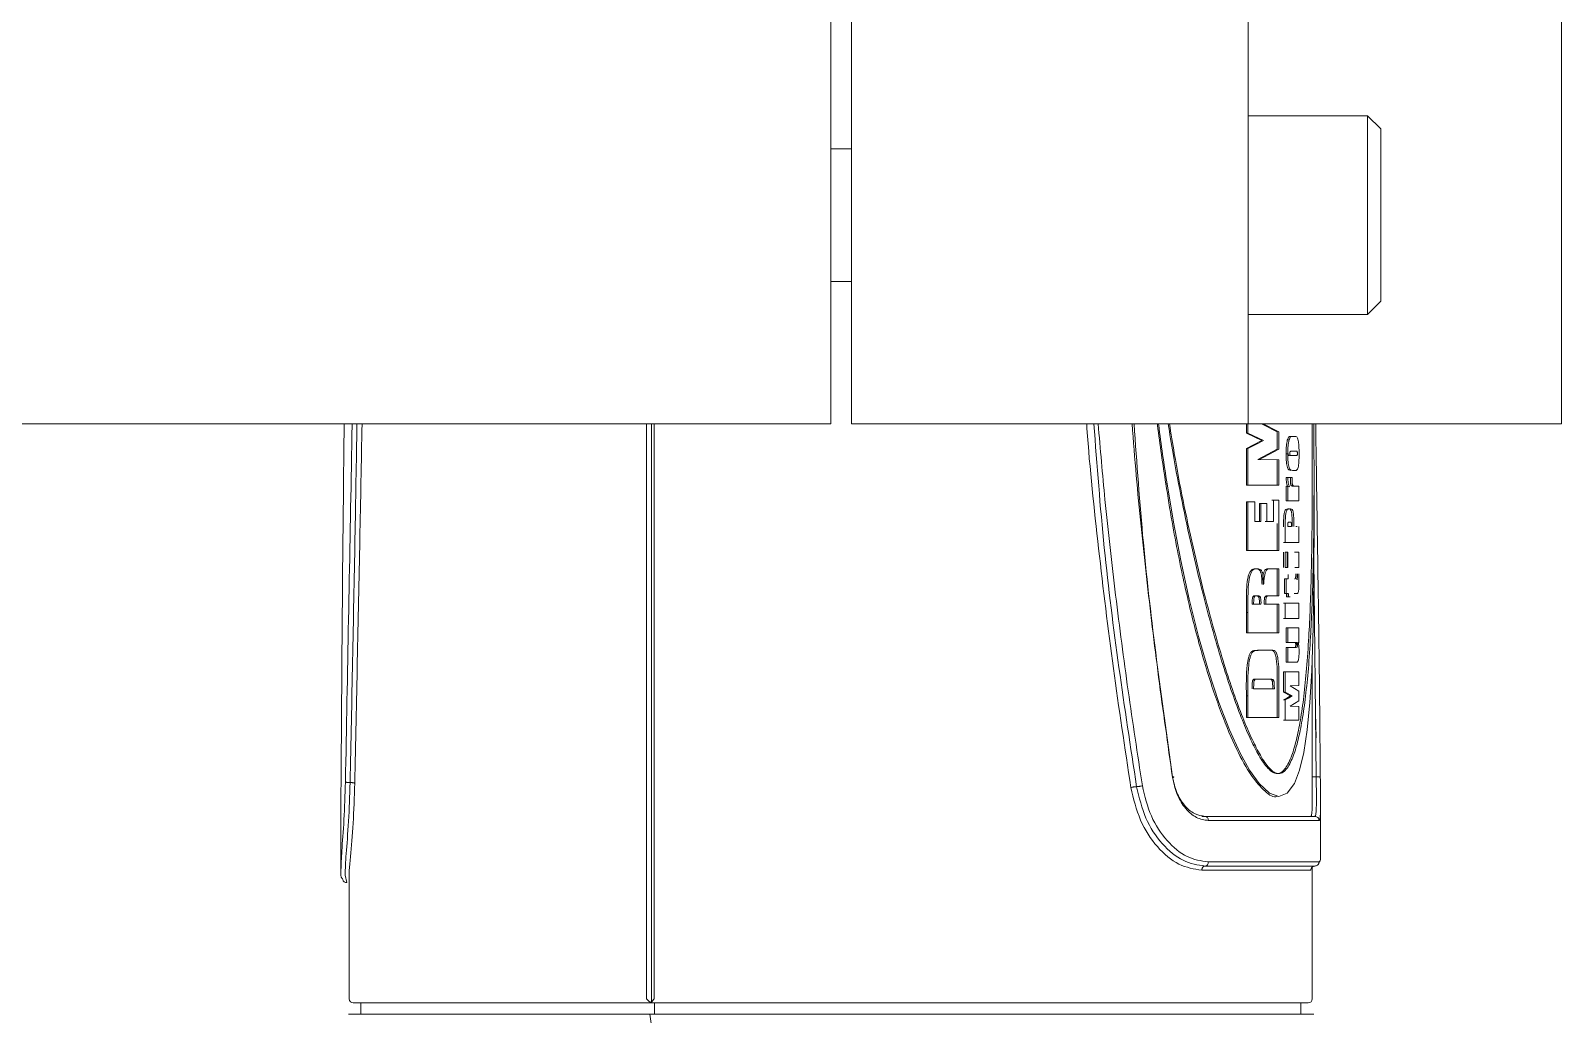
# Model space of a CAD drawing. Header units: millimetres. Extents: x 0 to 594, y 0 to 420.
# Drawn here: x 199.85 to 224.29, y 310.75 to 326.47 of the extents above; entities that cross this region are included whole.
import ezdxf

# ---------------------------------------------------------------- set-up
doc = ezdxf.new("R2010")
doc.units = ezdxf.units.MM

msp = doc.modelspace()

# ---------------------------------------------------------------- linework, layer by layer
at = {"color": 7, "linetype": 'Continuous', "lineweight": 15}
for p, q in [((212.6266, 326.8531), (212.6266, 320.1865)), ((212.9599, 320.1865), (212.9599, 326.8531)), ((219.2933, 326.8531), (219.2933, 320.1865)), ((224.2932, 326.8531), (224.2932, 320.1865)), ((221.1983, 325.1073), (219.2933, 325.1073)), ((221.4099, 324.8956), (221.1983, 325.1073)), ((221.1983, 325.1073), (221.1983, 321.9323)), ((221.4099, 324.8956), (221.4099, 322.144)), ((212.9599, 324.5781), (212.6266, 324.5781)), ((212.6266, 322.4615), (212.9599, 322.4615)), ((221.1983, 321.9323), (221.4099, 322.144)), ((219.2933, 321.9323), (221.1983, 321.9323)), ((189.1266, 320.1865), (212.6266, 320.1865)), ((209.7659, 320.1865), (209.7659, 310.9332)), ((212.9599, 320.1865), (219.2933, 320.1865)), ((219.2639, 320.0344), (219.2639, 320.1865)), ((219.2883, 320.1865), (219.2883, 320.0344)), ((219.2933, 320.1865), (224.2932, 320.1865)), ((219.5067, 320.1865), (219.7553, 320.0573)), ((219.7815, 320.0573), (219.5319, 320.1865)), ((220.3154, 319.3817), (220.3154, 320.1865)), ((219.5114, 319.9195), (219.2639, 320.0344)), ((219.2883, 320.0344), (219.2639, 320.0344)), ((219.2883, 320.0344), (219.5367, 319.9195)), ((219.7553, 320.0573), (219.7553, 319.7817)), ((219.7815, 319.7817), (219.7815, 320.0573)), ((219.9673, 319.9834), (220.0102, 319.9834)), ((219.9673, 319.9834), (219.9943, 319.9834)), ((220.0373, 319.9834), (219.9943, 319.9834)), ((219.2639, 319.7916), (219.3794, 319.85)), ((219.2639, 319.2043), (219.2639, 319.7916)), ((219.2883, 319.7916), (219.2639, 319.7916)), ((219.4042, 319.85), (219.2883, 319.7916)), ((219.2883, 319.7916), (219.2883, 319.2043)), ((219.3794, 319.85), (219.5114, 319.9195)), ((219.5367, 319.9195), (219.4042, 319.85)), ((219.7553, 319.7817), (219.4455, 319.6177)), ((219.4705, 319.6177), (219.7815, 319.7817)), ((219.9241, 319.7045), (219.8974, 319.7045)), ((219.9799, 319.7472), (220.0614, 319.7472)), ((219.4455, 319.6177), (219.7553, 319.6111)), ((219.7815, 319.6111), (219.4705, 319.6177)), ((219.7553, 319.6111), (219.7553, 319.2043)), ((219.7815, 319.2043), (219.7815, 319.6111)), ((220.0597, 319.6772), (219.9799, 319.6772)), ((217.9772, 319.2287), (217.9969, 319.2287)), ((219.8974, 319.3298), (219.9656, 319.3298)), ((219.9925, 319.3298), (219.9241, 319.3298)), ((219.9925, 319.3298), (219.9656, 319.3298)), ((220.043, 319.441), (219.9982, 319.441)), ((220.3436, 318.2099), (220.3436, 319.3817)), ((219.7553, 319.2043), (219.2639, 319.2043)), ((219.2883, 319.2043), (219.2639, 319.2043)), ((219.7815, 319.2043), (219.2883, 319.2043)), ((219.6687, 318.9641), (219.7553, 318.9641)), ((219.7815, 318.9641), (219.6946, 318.9641)), ((219.6946, 318.9641), (219.6946, 318.6229)), ((219.7553, 319.2043), (219.7815, 319.2043)), ((219.7815, 318.9641), (219.7553, 318.9641)), ((219.7815, 318.1636), (219.7815, 318.9641)), ((219.9003, 318.9536), (219.9003, 319.1899)), ((219.9003, 319.1899), (219.9279, 319.1811)), ((219.9003, 319.1899), (219.927, 319.1899)), ((219.927, 319.1899), (219.927, 318.9536)), ((219.9547, 319.1811), (219.927, 319.1899)), ((220.0128, 319.1899), (220.0755, 319.1899)), ((220.1029, 319.1899), (220.0399, 319.1899)), ((220.1029, 318.9536), (220.1029, 319.1899)), ((219.2639, 318.1636), (219.2639, 318.9379)), ((219.2883, 318.9379), (219.2639, 318.9379)), ((219.2883, 318.9379), (219.2883, 318.1636)), ((219.3985, 318.9379), (219.2883, 318.9379)), ((219.3985, 318.6229), (219.3985, 318.9379)), ((219.4719, 318.6229), (219.4719, 318.9116)), ((219.4719, 318.9116), (219.5649, 318.9116)), ((219.5904, 318.9116), (219.497, 318.9116)), ((219.497, 318.9116), (219.497, 318.6229)), ((219.5904, 318.9116), (219.5649, 318.9116)), ((219.5904, 318.6229), (219.5904, 318.9116)), ((219.927, 318.9536), (219.9003, 318.9536)), ((219.9238, 318.825), (219.9437, 318.825)), ((220.1029, 318.9536), (219.927, 318.9536)), ((219.9705, 318.825), (219.9506, 318.825)), ((219.497, 318.6229), (219.3985, 318.6229)), ((219.5649, 318.6229), (219.6687, 318.6229)), ((219.6946, 318.6229), (219.5904, 318.6229)), ((219.7553, 318.5936), (219.7553, 318.1636)), ((219.8832, 318.5408), (219.8832, 318.2913)), ((219.9845, 318.545), (219.9241, 318.545)), ((219.9441, 318.615), (219.9636, 318.615)), ((219.9847, 318.5612), (219.9845, 318.545)), ((219.9937, 318.6101), (219.9937, 318.545)), ((220.0208, 318.545), (220.0208, 318.6101)), ((220.0508, 318.545), (220.0755, 318.545)), ((220.1029, 318.2913), (220.1029, 318.545)), ((220.0755, 318.2913), (219.8567, 318.2913)), ((220.1029, 318.2913), (219.8832, 318.2913)), ((219.7553, 318.1636), (219.2639, 318.1636)), ((219.2883, 318.1636), (219.2639, 318.1636)), ((219.7815, 318.1636), (219.2883, 318.1636)), ((219.7553, 318.1636), (219.7815, 318.1636)), ((219.8567, 317.8915), (219.8567, 318.1365)), ((219.9155, 318.1365), (219.8832, 318.1365)), ((219.8832, 318.1365), (219.8832, 317.8915)), ((219.9155, 318.1365), (219.8889, 318.1365)), ((219.9155, 317.8915), (219.9155, 318.1365)), ((219.9155, 318.1365), (219.927, 318.1365)), ((219.927, 318.1365), (219.927, 317.8915)), ((220.0322, 318.1365), (220.0755, 318.1365)), ((220.1029, 318.1365), (220.0322, 318.1365)), ((220.1029, 317.8915), (220.1029, 318.1365)), ((220.3427, 318.0271), (220.3794, 314.5486)), ((219.4353, 317.8709), (219.4104, 317.8709)), ((219.6383, 317.8709), (219.7553, 317.8709)), ((219.7815, 317.8709), (219.6641, 317.8709)), ((219.7553, 317.8709), (219.7553, 317.4378)), ((219.7815, 317.8709), (219.7553, 317.8709)), ((219.7815, 317.4378), (219.7815, 317.8709)), ((219.9155, 317.8915), (219.8832, 317.8915)), ((219.8889, 317.8915), (219.9155, 317.8915)), ((219.927, 317.8915), (219.9155, 317.8915)), ((219.9326, 317.7804), (219.9326, 317.7104)), ((220.1029, 317.8915), (220.0379, 317.8915)), ((220.0755, 317.7891), (220.0755, 317.6925)), ((220.1029, 317.6925), (220.1029, 317.7891)), ((219.8744, 317.4741), (219.8744, 317.7104)), ((219.8744, 317.7104), (219.9059, 317.7104)), ((219.8744, 317.7104), (219.901, 317.7104)), ((219.901, 317.7104), (219.901, 317.4741)), ((219.9326, 317.7104), (219.901, 317.7104)), ((219.3548, 317.3066), (219.4719, 317.3066)), ((219.497, 317.3066), (219.3795, 317.3066)), ((219.3962, 317.4378), (219.4253, 317.4378)), ((219.4211, 317.4378), (219.4502, 317.4378)), ((219.5479, 317.3066), (219.7553, 317.3066)), ((219.7815, 317.3066), (219.5733, 317.3066)), ((219.631, 317.4378), (219.7815, 317.4378)), ((219.7553, 317.3066), (219.7553, 316.8473)), ((219.7815, 316.8473), (219.7815, 317.3066)), ((219.8567, 317.3193), (219.8832, 317.3193)), ((219.9059, 317.4741), (219.8744, 317.4741)), ((219.901, 317.4741), (219.8744, 317.4741)), ((220.1029, 317.3193), (219.8832, 317.3193)), ((219.8832, 317.3193), (219.8832, 317.0743)), ((219.9326, 317.4741), (219.901, 317.4741)), ((219.9059, 317.4216), (219.9059, 317.4741)), ((219.9363, 317.4216), (219.9059, 317.4216)), ((219.9326, 317.4741), (219.9326, 317.4216)), ((219.9632, 317.4216), (219.9326, 317.4216)), ((219.9363, 317.4741), (219.9363, 317.4216)), ((220.0264, 317.4741), (220.0536, 317.4741)), ((220.1029, 317.0743), (220.1029, 317.3193)), ((219.2639, 316.8473), (219.2639, 317.1719)), ((219.2883, 317.1719), (219.2639, 317.1719)), ((219.2883, 317.1719), (219.2883, 316.8473)), ((219.8832, 317.0743), (219.8567, 317.0743)), ((220.1029, 317.0743), (219.8832, 317.0743)), ((219.7553, 316.8473), (219.2639, 316.8473)), ((219.2883, 316.8473), (219.2639, 316.8473)), ((219.7815, 316.8473), (219.2883, 316.8473)), ((219.9003, 316.692), (219.9003, 316.9282)), ((219.9003, 316.9282), (219.927, 316.9282)), ((220.1029, 316.9282), (219.927, 316.9282)), ((219.927, 316.9282), (219.927, 316.692)), ((220.1029, 316.6875), (220.1029, 316.9282)), ((219.4538, 316.5677), (219.6246, 316.5677)), ((219.4538, 316.5677), (219.4788, 316.5677)), ((219.6503, 316.5677), (219.4788, 316.5677)), ((220.0236, 316.692), (219.9003, 316.692)), ((219.9003, 316.377), (219.9003, 316.6132)), ((219.927, 316.6132), (219.9003, 316.6132)), ((219.927, 316.692), (220.0507, 316.692)), ((220.052, 316.6132), (219.927, 316.6132)), ((219.927, 316.6132), (219.927, 316.377)), ((220.0755, 316.6875), (220.0624, 316.692)), ((220.0897, 316.692), (220.1029, 316.6875)), ((220.0232, 316.377), (219.9003, 316.377)), ((219.927, 316.377), (219.9003, 316.377)), ((219.927, 316.377), (220.0503, 316.377)), ((220.0232, 316.377), (220.0503, 316.377)), ((220.3154, 314.2133), (220.3154, 316.4242)), ((219.4219, 316.1084), (219.6173, 316.1084)), ((219.4468, 316.1084), (219.643, 316.1084)), ((219.7553, 316.0776), (219.7553, 315.4916)), ((219.7815, 315.4916), (219.7815, 316.0776)), ((219.8567, 315.9006), (219.8567, 316.2221)), ((219.8567, 316.2221), (219.8832, 316.2221)), ((220.1029, 316.2221), (219.8832, 316.2221)), ((219.8832, 316.2221), (219.8832, 315.9006)), ((220.1029, 316.0034), (220.1029, 316.2221)), ((219.2639, 315.4916), (219.2639, 315.8394)), ((219.2883, 315.8394), (219.2639, 315.8394)), ((219.2883, 315.8394), (219.2883, 315.4916)), ((219.7103, 315.9509), (219.3795, 315.9509)), ((219.9674, 315.8415), (219.8567, 315.9006)), ((219.8832, 315.9006), (219.8567, 315.9006)), ((219.8567, 315.7737), (219.908, 315.8045)), ((219.8832, 315.9006), (219.9943, 315.8415)), ((219.9348, 315.8045), (219.8832, 315.7737)), ((219.908, 315.8045), (219.9674, 315.8415)), ((219.9943, 315.8415), (219.9348, 315.8045)), ((219.9621, 315.999), (220.1029, 316.0034)), ((220.1029, 315.9159), (219.9621, 315.999)), ((219.9943, 315.8415), (219.9674, 315.8415)), ((220.1029, 315.7584), (220.1029, 315.9159)), ((219.8832, 315.7737), (219.8567, 315.7737)), ((219.8832, 315.7737), (219.8832, 315.4522)), ((219.9648, 315.6753), (220.1029, 315.7584)), ((220.1029, 315.6709), (219.9648, 315.6753)), ((220.1029, 315.4522), (220.1029, 315.6709)), ((219.7553, 315.4916), (219.2639, 315.4916)), ((219.7815, 315.4916), (219.2883, 315.4916)), ((219.7553, 315.4916), (219.7815, 315.4916)), ((219.8832, 315.4522), (219.8567, 315.4522)), ((220.1029, 315.4522), (219.8832, 315.4522)), ((204.8055, 314.1212), (204.8055, 313.0591)), ((220.4477, 313.3293), (220.4477, 314.1135)), ((218.5537, 313.9144), (218.6047, 313.9144)), ((220.4242, 313.8483), (218.6556, 313.8483)), ((218.6047, 313.1207), (220.3582, 313.1207)), ((220.3154, 311.0008), (220.3154, 313.1038)), ((204.8985, 312.8561), (204.8717, 312.9764)), ((204.9378, 312.9123), (204.9378, 311.0008)), ((205.1215, 310.9352), (205.1215, 310.7517)), ((209.8072, 311.0002), (209.8078, 311.0008)), ((209.8146, 310.7522), (209.8146, 310.9347)), ((220.1317, 310.7517), (220.1317, 310.9352)), ((209.7393, 310.7522), (209.8146, 310.7522))]:
    msp.add_line(p, q, dxfattribs=at)
at = {"color": 66, "linetype": 'Continuous', "lineweight": 15}
for p, q in [((209.6841, 320.1865), (209.6841, 311.0008)), ((209.8078, 320.1865), (209.8078, 311.0008)), ((220.3786, 315.1718), (220.3686, 315.5681)), ((220.3154, 314.5486), (220.3794, 314.5486))]:
    msp.add_line(p, q, dxfattribs=at)
at = {"color": 7, "linetype": 'Continuous', "lineweight": 15, "flags": 128}
msp.add_lwpolyline([(220.3429, 318.2099), (220.3422, 317.7054), (220.3321, 316.9315), (220.3094, 316.2417), (220.2786, 315.7351), (220.2357, 315.2986), (220.1791, 314.9323), (220.1111, 314.6506), (220.0294, 314.4401), (219.9148, 314.2845), (219.7815, 314.2327), (219.6309, 314.2845), (219.4653, 314.4401), (219.3159, 314.6506), (219.1598, 314.9323), (218.9927, 315.2986), (218.8245, 315.7351), (218.6568, 316.2417), (218.4999, 316.7868), (218.3497, 317.3858), (218.2151, 318.0017), (218.0982, 318.6157), (217.9969, 319.2287), (217.9969, 319.2287)], dxfattribs=at)
at = {"color": 7, "linetype": 'Continuous', "lineweight": 15}
for centre, start, end in [((205.0039, 311.0008), 180, 270), ((220.2492, 311.0008), 270, 0)]:
    msp.add_arc(centre, 0.0661, start, end, dxfattribs=at)
for points, knots in [([(204.8582, 320.1865), (204.8491, 319.3714), (204.8282, 317.4991), (204.816, 315.6363), (204.8091, 314.5844)], [0, 0, 0, 0, 0.4353364, 1, 1, 1, 1]), ([(218.0848, 314.5354), (218.0088, 315.0691), (217.8568, 316.1353), (217.6646, 317.7442), (217.5228, 319.0944), (217.4601, 319.9101), (217.4389, 320.1865)], [0, 0, 0, 0, 0.2853368, 0.5700387, 0.8543425, 1, 1, 1, 1]), ([(218.0847, 314.5486), (217.9105, 315.7916), (217.6487, 317.6595), (217.5144, 319.5529), (217.4694, 320.1865)], [0, 0, 0, 0, 0.6654017, 1, 1, 1, 1]), ([(217.9772, 319.2287), (217.9296, 319.5396), (217.8808, 319.8578), (217.8424, 320.179), (217.8415, 320.1865)], [0, 0, 0, 0, 0.9767103, 1, 1, 1, 1]), ([(217.9969, 319.2287), (217.949, 319.5396), (217.9, 319.8578), (217.8616, 320.179), (217.8607, 320.1865)], [0, 0, 0, 0, 0.9767318, 1, 1, 1, 1]), ([(218.0155, 320.1865), (218.0407, 320.027), (218.1066, 319.6096), (218.2327, 318.9536), (218.3909, 318.2043), (218.5637, 317.4811), (218.7381, 316.8333), (218.9014, 316.2889), (219.0496, 315.843), (219.1927, 315.46), (219.3283, 315.1423), (219.4417, 314.9193), (219.5334, 314.7738), (219.6066, 314.6808), (219.6812, 314.6125), (219.7306, 314.6026), (219.7553, 314.5976)], [0, 0, 0, 0, 0.07312991, 0.19153004, 0.3048551, 0.42487462, 0.53656512, 0.62100739, 0.69811375, 0.76826991, 0.82998341, 0.88411685, 0.9140718, 0.94206213, 0.97103827, 1, 1, 1, 1]), ([(218.0353, 320.1865), (218.0607, 320.0271), (218.1664, 319.3628), (218.4022, 318.2138), (218.6886, 317.072), (218.9244, 316.2889), (219.0732, 315.843), (219.2168, 315.46), (219.3529, 315.1422), (219.4667, 314.9193), (219.5588, 314.7737), (219.6323, 314.6808), (219.7071, 314.6125), (219.7567, 314.6026), (219.7815, 314.5976)], [0, 0, 0, 0, 0.0730828, 0.3046332, 0.5361688, 0.6206071, 0.6977237, 0.7679054, 0.8296658, 0.8838602, 0.9138661, 0.9419108, 0.9709577, 1, 1, 1, 1]), ([(219.7815, 314.5976), (219.8054, 314.6026), (219.8532, 314.6125), (219.9361, 314.7043), (220.0179, 314.8766), (220.0947, 315.1422), (220.1582, 315.46), (220.2123, 315.843), (220.2565, 316.2889), (220.2989, 316.911), (220.3293, 317.7168), (220.3433, 318.6972), (220.3447, 319.526), (220.3413, 320.0271), (220.3402, 320.1865)], [0, 0, 0, 0, 0.029042, 0.0580888, 0.1160345, 0.1702333, 0.2319888, 0.3021748, 0.3792906, 0.4637232, 0.6144193, 0.7702894, 0.9269206, 1, 1, 1, 1]), ([(220.3708, 320.1865), (220.3747, 319.9095), (220.3861, 319.0925), (220.4072, 317.7411), (220.4306, 316.1328), (220.4396, 315.0679), (220.4441, 314.5354)], [0, 0, 0, 0, 0.1459539, 0.4306203, 0.7153112, 1, 1, 1, 1]), ([(219.8974, 319.7045), (219.8979, 319.7389), (219.8988, 319.8074), (219.9083, 319.8909), (219.9224, 319.9437), (219.9408, 319.9829), (219.9567, 319.9832), (219.9673, 319.9834)], [0, 0, 0, 0, 0.2506071, 0.500412, 0.6254848, 0.7504138, 1, 1, 1, 1]), ([(219.9943, 319.9834), (219.9836, 319.9832), (219.9676, 319.9829), (219.9492, 319.9437), (219.935, 319.891), (219.9255, 319.8074), (219.9246, 319.7389), (219.9241, 319.7045)], [0, 0, 0, 0, 0.2501035, 0.3751605, 0.5002352, 0.7497713, 1, 1, 1, 1]), ([(220.105, 319.7145), (220.1046, 319.7508), (220.104, 319.8065), (220.0982, 319.8759), (220.0908, 319.9224), (220.0806, 319.9588), (220.0624, 319.9844), (220.0474, 319.9838), (220.0373, 319.9834)], [0, 0, 0, 0, 0.24970387, 0.38307299, 0.499499, 0.62635804, 0.74920104, 1, 1, 1, 1]), ([(219.9713, 319.441), (219.9609, 319.4422), (219.9455, 319.444), (219.9254, 319.4709), (219.9139, 319.5078), (219.9056, 319.5524), (219.8986, 319.618), (219.8979, 319.6701), (219.8974, 319.7045)], [0, 0, 0, 0, 0.249958, 0.3747664, 0.4995155, 0.6207768, 0.7498167, 1, 1, 1, 1]), ([(219.9241, 319.7045), (219.9246, 319.6701), (219.9253, 319.618), (219.9323, 319.5524), (219.9406, 319.5078), (219.9522, 319.4708), (219.9724, 319.444), (219.9879, 319.4422), (219.9982, 319.441)], [0, 0, 0, 0, 0.24977013, 0.37856519, 0.49980895, 0.62459026, 0.74956451, 1, 1, 1, 1]), ([(219.9309, 319.7127), (219.931, 319.7089), (219.931, 319.703), (219.9317, 319.6955), (219.9326, 319.6903), (219.9338, 319.686), (219.9359, 319.6821), (219.94, 319.679), (219.946, 319.6774), (219.9507, 319.6773), (219.953, 319.6772)], [0, 0, 0, 0, 0.1250162, 0.1895854, 0.2499714, 0.3144373, 0.3746601, 0.4995701, 0.7497134, 1, 1, 1, 1]), ([(219.9577, 319.7127), (219.9578, 319.7171), (219.958, 319.7248), (219.959, 319.7337), (219.9605, 319.7384), (219.9625, 319.7423), (219.9692, 319.7472), (219.9752, 319.7472), (219.9799, 319.7472)], [0, 0, 0, 0, 0.1435066, 0.2488338, 0.2992715, 0.3559761, 0.4982072, 1, 1, 1, 1]), ([(219.9799, 319.6772), (219.9752, 319.6771), (219.9691, 319.677), (219.9625, 319.6824), (219.9605, 319.6867), (219.9591, 319.6916), (219.958, 319.7007), (219.9578, 319.7083), (219.9577, 319.7127)], [0, 0, 0, 0, 0.5018148, 0.6402569, 0.697897, 0.7511407, 0.8571312, 1, 1, 1, 1]), ([(220.043, 319.441), (220.0528, 319.4411), (220.0675, 319.4413), (220.0847, 319.4697), (220.0943, 319.5065), (220.1002, 319.5548), (220.1044, 319.6241), (220.1048, 319.679), (220.105, 319.7145)], [0, 0, 0, 0, 0.2505664, 0.3754517, 0.5001787, 0.6136157, 0.750031, 1, 1, 1, 1]), ([(220.0783, 319.7122), (220.0782, 319.7079), (220.0781, 319.7005), (220.0772, 319.6918), (220.076, 319.687), (220.0743, 319.6829), (220.0689, 319.6771), (220.0638, 319.6771), (220.0597, 319.6772)], [0, 0, 0, 0, 0.1416986, 0.2486723, 0.3024495, 0.3605995, 0.4983712, 1, 1, 1, 1]), ([(220.0614, 319.7472), (220.0652, 319.7473), (220.07, 319.7475), (220.075, 319.741), (220.0764, 319.7366), (220.0774, 319.7318), (220.0781, 319.7233), (220.0782, 319.7163), (220.0783, 319.7122)], [0, 0, 0, 0, 0.501493, 0.636091, 0.6946411, 0.7507485, 0.8527905, 1, 1, 1, 1]), ([(219.7553, 314.5976), (219.7791, 314.6026), (219.8268, 314.6125), (219.8881, 314.6808), (219.9424, 314.7738), (220.0031, 314.9193), (220.0674, 315.1423), (220.1307, 315.46), (220.1845, 315.843), (220.2286, 316.2889), (220.2709, 316.911), (220.3009, 317.7172), (220.3151, 318.6424), (220.3147, 319.2621), (220.3145, 319.5454)], [0, 0, 0, 0, 0.03212718, 0.06427044, 0.09532118, 0.12854996, 0.18860131, 0.25705917, 0.33488532, 0.42041991, 0.51408982, 0.68130099, 0.85428505, 1, 1, 1, 1]), ([(219.7553, 314.2329), (219.7551, 314.2328), (219.6994, 314.2047), (219.552, 314.3102), (219.3312, 314.5621), (219.0932, 314.998), (218.8984, 315.4628), (218.7413, 315.9036), (218.6207, 316.2801), (218.5026, 316.6899), (218.3878, 317.1316), (218.2772, 317.6035), (218.1727, 318.1023), (218.0702, 318.6461), (218.0096, 319.0256), (217.9772, 319.2287)], [0, 0, 0, 0, 0.0001649, 0.0776492, 0.1627168, 0.2607327, 0.3746259, 0.4380026, 0.5052713, 0.5766492, 0.6523191, 0.7317012, 0.814748, 0.9008416, 1, 1, 1, 1]), ([(219.9279, 319.1811), (219.9238, 319.1894), (219.9156, 319.2061), (219.9058, 319.2414), (219.8992, 319.2837), (219.898, 319.3145), (219.8974, 319.3298)], [0, 0, 0, 0, 0.2502196, 0.5001082, 0.7499875, 1, 1, 1, 1]), ([(219.9241, 319.3298), (219.9247, 319.3145), (219.9259, 319.2837), (219.9325, 319.2414), (219.9424, 319.2061), (219.9506, 319.1894), (219.9547, 319.1811)], [0, 0, 0, 0, 0.24974246, 0.49948748, 0.74946925, 1, 1, 1, 1]), ([(219.9656, 319.3298), (219.9657, 319.3078), (219.966, 319.2736), (219.9692, 319.2351), (219.9726, 319.2163), (219.9758, 319.205), (219.9828, 319.1917), (219.996, 319.1914), (220.0067, 319.1904), (220.0128, 319.1899)], [0, 0, 0, 0, 0.2501105, 0.3870865, 0.4455154, 0.4999202, 0.5622546, 0.749573, 1, 1, 1, 1]), ([(220.0399, 319.1899), (220.0337, 319.19), (220.0244, 319.1902), (220.0133, 319.1931), (220.0069, 319.1969), (220.0028, 319.2051), (219.9996, 319.2163), (219.9961, 319.2351), (219.9929, 319.2735), (219.9927, 319.3077), (219.9925, 319.3298)], [0, 0, 0, 0, 0.250753, 0.376101, 0.4386713, 0.5010309, 0.5553655, 0.613708, 0.7504648, 1, 1, 1, 1]), ([(219.8567, 318.5408), (219.8568, 318.5754), (219.8572, 318.6446), (219.8619, 318.7235), (219.8702, 318.77), (219.8759, 318.79), (219.8828, 318.8054), (219.8986, 318.8257), (219.9126, 318.8253), (219.9238, 318.825)], [0, 0, 0, 0, 0.2505079, 0.5000491, 0.5662504, 0.6280463, 0.6883326, 0.7502134, 1, 1, 1, 1]), ([(219.9506, 318.825), (219.9393, 318.8253), (219.9253, 318.8257), (219.9094, 318.8054), (219.9025, 318.79), (219.8968, 318.77), (219.8885, 318.7235), (219.8837, 318.6446), (219.8834, 318.5754), (219.8832, 318.5408)], [0, 0, 0, 0, 0.2503348, 0.3122861, 0.3726182, 0.4344313, 0.5006237, 0.749852, 1, 1, 1, 1]), ([(219.9437, 318.825), (219.9519, 318.8243), (219.9623, 318.8234), (219.9734, 318.8092), (219.98, 318.7943), (219.9881, 318.756), (219.9931, 318.6902), (219.9935, 318.6368), (219.9937, 318.6101)], [0, 0, 0, 0, 0.24997849, 0.31577894, 0.37508391, 0.49979331, 0.74941725, 1, 1, 1, 1]), ([(220.0208, 318.6101), (220.0206, 318.6368), (220.0201, 318.6902), (220.0151, 318.756), (220.007, 318.7944), (220.0004, 318.8092), (219.9892, 318.8234), (219.9788, 318.8243), (219.9705, 318.825)], [0, 0, 0, 0, 0.25020464, 0.49952946, 0.62422003, 0.68354194, 0.74949218, 1, 1, 1, 1]), ([(219.9241, 318.545), (219.9242, 318.5544), (219.9243, 318.569), (219.9254, 318.5873), (219.9269, 318.5979), (219.9287, 318.6041), (219.9312, 318.6093), (219.9365, 318.6144), (219.9411, 318.6148), (219.9441, 318.615)], [0, 0, 0, 0, 0.24994737, 0.3902159, 0.49969513, 0.55213465, 0.60976064, 0.74947087, 1, 1, 1, 1]), ([(219.9636, 318.615), (219.9663, 318.6149), (219.9716, 318.6145), (219.9775, 318.6106), (219.9807, 318.6034), (219.9824, 318.597), (219.9844, 318.583), (219.9846, 318.5698), (219.9847, 318.5612)], [0, 0, 0, 0, 0.2511265, 0.5008414, 0.5592882, 0.6188685, 0.7505474, 1, 1, 1, 1]), ([(219.2639, 317.1719), (219.2626, 317.3075), (219.2607, 317.4964), (219.2806, 317.7101), (219.3074, 317.794), (219.3338, 317.8401), (219.3695, 317.8669), (219.3958, 317.8695), (219.4104, 317.8709)], [0, 0, 0, 0, 0.4692031, 0.653656, 0.7358005, 0.809003, 0.894088, 1, 1, 1, 1]), ([(219.4353, 317.8709), (219.4206, 317.8695), (219.3943, 317.8669), (219.3585, 317.8402), (219.332, 317.7941), (219.305, 317.7101), (219.285, 317.4964), (219.2869, 317.3075), (219.2883, 317.1719)], [0, 0, 0, 0, 0.1061956, 0.191473, 0.2647514, 0.3469195, 0.5312404, 1, 1, 1, 1]), ([(219.4104, 317.8709), (219.4259, 317.8697), (219.4492, 317.8679), (219.4745, 317.8478), (219.4867, 317.8282), (219.5007, 317.7904), (219.5097, 317.7161), (219.5123, 317.6506), (219.5136, 317.6166)], [0, 0, 0, 0, 0.2501346, 0.3751288, 0.4380127, 0.5002026, 0.7413478, 1, 1, 1, 1]), ([(219.5389, 317.6166), (219.5376, 317.6501), (219.5351, 317.7156), (219.526, 317.79), (219.5119, 317.8282), (219.4996, 317.8478), (219.4743, 317.8679), (219.4509, 317.8697), (219.4353, 317.8709)], [0, 0, 0, 0, 0.25442903, 0.49908378, 0.56122385, 0.62419353, 0.74937868, 1, 1, 1, 1]), ([(219.5136, 317.6166), (219.5166, 317.6537), (219.5211, 317.7093), (219.5321, 317.7812), (219.5453, 317.8196), (219.5571, 317.8458), (219.5712, 317.8656), (219.5997, 317.869), (219.6229, 317.8702), (219.6383, 317.8709)], [0, 0, 0, 0, 0.2501588, 0.3751762, 0.4999609, 0.5698176, 0.6249016, 0.749691, 1, 1, 1, 1]), ([(219.6641, 317.8709), (219.6486, 317.8702), (219.6253, 317.869), (219.5967, 317.8656), (219.5825, 317.8458), (219.5707, 317.8196), (219.5574, 317.7813), (219.5493, 317.7272), (219.5431, 317.6725), (219.5403, 317.6353), (219.5389, 317.6166)], [0, 0, 0, 0, 0.2507109, 0.375683, 0.4307987, 0.5006572, 0.6253452, 0.7501636, 0.8750661, 1, 1, 1, 1]), ([(220.0314, 317.7104), (220.0351, 317.7105), (220.0404, 317.7108), (220.0462, 317.7134), (220.0484, 317.7164), (220.0491, 317.7182), (220.0498, 317.7214), (220.0502, 317.7297), (220.051, 317.7525), (220.0511, 317.7732), (220.0511, 317.7891)], [0, 0, 0, 0, 0.29321252, 0.42806329, 0.47071494, 0.48664514, 0.49973964, 0.55859184, 0.66083188, 1, 1, 1, 1]), ([(220.0783, 317.7891), (220.0783, 317.7732), (220.0783, 317.7526), (220.0775, 317.7298), (220.0771, 317.7214), (220.0764, 317.7182), (220.0756, 317.7163), (220.0731, 317.7132), (220.0673, 317.7108), (220.062, 317.7105), (220.0586, 317.7104)], [0, 0, 0, 0, 0.33792597, 0.44018547, 0.49945916, 0.51291001, 0.52963557, 0.57543775, 0.72303976, 1, 1, 1, 1]), ([(220.0536, 317.4741), (220.0622, 317.474), (220.0732, 317.4739), (220.0861, 317.4807), (220.0923, 317.4971), (220.0971, 317.521), (220.1008, 317.5535), (220.1029, 317.6116), (220.1029, 317.6588), (220.1029, 317.6925)], [0, 0, 0, 0, 0.2696556, 0.346284, 0.4209801, 0.5086604, 0.602201, 0.7169397, 1, 1, 1, 1]), ([(219.3962, 317.4378), (219.3888, 317.4371), (219.3795, 317.4363), (219.3698, 317.4252), (219.3656, 317.4177), (219.3623, 317.4085), (219.3549, 317.3731), (219.3548, 317.3378), (219.3548, 317.3066)], [0, 0, 0, 0, 0.2496783, 0.3125752, 0.3733992, 0.4349488, 0.5000067, 1, 1, 1, 1]), ([(219.3795, 317.3066), (219.3795, 317.3378), (219.3796, 317.3732), (219.387, 317.4085), (219.3904, 317.4177), (219.3945, 317.4252), (219.4043, 317.4363), (219.4136, 317.4371), (219.4211, 317.4378)], [0, 0, 0, 0, 0.4993482, 0.5643274, 0.6258843, 0.6867456, 0.7497676, 1, 1, 1, 1]), ([(219.4719, 317.3066), (219.4724, 317.3409), (219.4729, 317.3797), (219.4637, 317.4167), (219.4576, 317.4273), (219.4447, 317.4366), (219.433, 317.4373), (219.4253, 317.4378)], [0, 0, 0, 0, 0.4995523, 0.5633072, 0.6243149, 0.7494457, 1, 1, 1, 1]), ([(219.4502, 317.4378), (219.458, 317.4373), (219.4697, 317.4366), (219.4827, 317.4273), (219.4888, 317.4167), (219.498, 317.3797), (219.4975, 317.341), (219.497, 317.3066)], [0, 0, 0, 0, 0.2510805, 0.3764152, 0.4374414, 0.5011821, 1, 1, 1, 1]), ([(219.6054, 317.4378), (219.5973, 317.4376), (219.5843, 317.4372), (219.5695, 317.4309), (219.5617, 317.424), (219.5575, 317.418), (219.5545, 317.4091), (219.5512, 317.3914), (219.5483, 317.3567), (219.548, 317.3258), (219.5479, 317.3066)], [0, 0, 0, 0, 0.2502312, 0.3992613, 0.4550588, 0.5001089, 0.5443667, 0.5995167, 0.7497776, 1, 1, 1, 1]), ([(219.5733, 317.3066), (219.5734, 317.3258), (219.5737, 317.3567), (219.5766, 317.3914), (219.58, 317.4091), (219.583, 317.418), (219.5915, 317.4299), (219.6082, 317.4368), (219.6229, 317.4375), (219.631, 317.4378)], [0, 0, 0, 0, 0.2499242, 0.3999208, 0.455055, 0.4994325, 0.5445025, 0.7491522, 1, 1, 1, 1]), ([(219.2639, 315.8394), (219.2615, 316.0051), (219.2585, 316.2122), (219.2905, 316.4335), (219.3141, 316.5011), (219.3372, 316.5432), (219.3667, 316.56), (219.4059, 316.5665), (219.4346, 316.5672), (219.4538, 316.5677)], [0, 0, 0, 0, 0.500259, 0.6250978, 0.6875791, 0.7499254, 0.8121714, 0.8747767, 1, 1, 1, 1]), ([(219.4788, 316.5677), (219.4596, 316.5672), (219.4308, 316.5665), (219.3915, 316.56), (219.3619, 316.5432), (219.3387, 316.5011), (219.3149, 316.4336), (219.2829, 316.2122), (219.2859, 316.0051), (219.2883, 315.8394)], [0, 0, 0, 0, 0.1255385, 0.1882959, 0.2506783, 0.3130874, 0.3755731, 0.5003158, 1, 1, 1, 1]), ([(219.6246, 316.5677), (219.6491, 316.5689), (219.6798, 316.5704), (219.7126, 316.538), (219.7303, 316.499), (219.758, 316.3491), (219.7565, 316.1983), (219.7553, 316.0776)], [0, 0, 0, 0, 0.2504654, 0.3132351, 0.375486, 0.5002699, 1, 1, 1, 1]), ([(219.7815, 316.0776), (219.7827, 316.1983), (219.7842, 316.3492), (219.7563, 316.499), (219.7386, 316.5381), (219.7057, 316.5704), (219.6749, 316.5689), (219.6503, 316.5677)], [0, 0, 0, 0, 0.4990626, 0.6237862, 0.6860674, 0.7489631, 1, 1, 1, 1]), ([(220.0511, 316.6523), (220.051, 316.6577), (220.051, 316.666), (220.0502, 316.6763), (220.0491, 316.683), (220.046, 316.6895), (220.0374, 316.6909), (220.0293, 316.6915), (220.0236, 316.692)], [0, 0, 0, 0, 0.1251283, 0.1925687, 0.2500348, 0.302259, 0.498951, 1, 1, 1, 1]), ([(220.0248, 316.6132), (220.0304, 316.6133), (220.0374, 316.6134), (220.045, 316.6163), (220.0476, 316.6191), (220.0492, 316.6231), (220.0502, 316.6294), (220.051, 316.6392), (220.051, 316.6472), (220.0511, 316.6523)], [0, 0, 0, 0, 0.5007909, 0.6339367, 0.6998204, 0.750056, 0.8076483, 0.8749287, 1, 1, 1, 1]), ([(220.0503, 316.377), (220.0575, 316.3771), (220.0683, 316.3772), (220.0823, 316.3819), (220.0915, 316.3994), (220.0986, 316.4285), (220.1041, 316.4779), (220.1047, 316.5188), (220.105, 316.5456)], [0, 0, 0, 0, 0.2510756, 0.3763356, 0.501302, 0.6180631, 0.750765, 1, 1, 1, 1]), ([(220.0507, 316.692), (220.0566, 316.6918), (220.0639, 316.6915), (220.0718, 316.6893), (220.0745, 316.6869), (220.0763, 316.683), (220.0774, 316.6763), (220.0782, 316.666), (220.0783, 316.6577), (220.0783, 316.6523)], [0, 0, 0, 0, 0.501191, 0.6264627, 0.6984334, 0.7507183, 0.8079457, 0.8752911, 1, 1, 1, 1]), ([(220.0783, 316.6523), (220.0783, 316.6472), (220.0782, 316.6392), (220.0774, 316.6294), (220.0764, 316.6231), (220.0736, 316.6162), (220.0652, 316.6141), (220.0575, 316.6136), (220.052, 316.6132)], [0, 0, 0, 0, 0.12481269, 0.19166562, 0.24952879, 0.30052814, 0.49844752, 1, 1, 1, 1]), ([(220.0624, 316.692), (220.0648, 316.6824), (220.0697, 316.6633), (220.0739, 316.6374), (220.0745, 316.6216), (220.0746, 316.6194)], [0, 0, 0, 0, 0.4620138, 0.9242245, 1, 1, 1, 1]), ([(220.105, 316.5456), (220.1045, 316.573), (220.1037, 316.6143), (220.0972, 316.6635), (220.0922, 316.6825), (220.0897, 316.692)], [0, 0, 0, 0, 0.4989794, 0.7494329, 1, 1, 1, 1]), ([(219.4219, 316.1084), (219.4117, 316.108), (219.3963, 316.1075), (219.3778, 316.1039), (219.3684, 316.093), (219.3618, 316.0761), (219.3575, 316.0497), (219.355, 316.0062), (219.3549, 315.9728), (219.3548, 315.9509)], [0, 0, 0, 0, 0.25036259, 0.37528857, 0.43685294, 0.49999099, 0.61931131, 0.74964305, 1, 1, 1, 1]), ([(219.3795, 315.9509), (219.3796, 315.9728), (219.3797, 316.006), (219.3822, 316.0495), (219.3865, 316.076), (219.3932, 316.0931), (219.4026, 316.1039), (219.4211, 316.1075), (219.4366, 316.108), (219.4468, 316.1084)], [0, 0, 0, 0, 0.24994102, 0.37825476, 0.49920915, 0.56232536, 0.62397879, 0.7491376, 1, 1, 1, 1]), ([(219.6844, 315.9509), (219.6842, 315.9743), (219.6839, 316.0117), (219.6809, 316.0541), (219.677, 316.0754), (219.6733, 316.0866), (219.6634, 316.0997), (219.6444, 316.1071), (219.627, 316.1079), (219.6173, 316.1084)], [0, 0, 0, 0, 0.2502793, 0.3991757, 0.4545583, 0.5001229, 0.5508413, 0.7496659, 1, 1, 1, 1]), ([(219.643, 316.1084), (219.6527, 316.108), (219.6677, 316.1075), (219.6847, 316.101), (219.6937, 316.0938), (219.6992, 316.0866), (219.7029, 316.0755), (219.7068, 316.0541), (219.7098, 316.0117), (219.7101, 315.9743), (219.7103, 315.9509)], [0, 0, 0, 0, 0.2506438, 0.3847321, 0.4508445, 0.5009553, 0.5464721, 0.6017567, 0.7503269, 1, 1, 1, 1]), ([(204.8091, 314.5844), (204.8082, 314.4835), (204.8065, 314.2818), (204.8059, 314.1323), (204.8057, 314.0576)], [0, 0, 0, 0, 0.5003184, 1, 1, 1, 1]), ([(204.8783, 314.4631), (204.8803, 314.4621), (204.8834, 314.4604), (204.8937, 314.4584), (204.9037, 314.457), (204.9155, 314.4559), (204.932, 314.4548), (204.9449, 314.4546), (204.9533, 314.4545)], [0, 0, 0, 0, 0.2393158, 0.3682655, 0.4999789, 0.6316868, 0.7606431, 1, 1, 1, 1]), ([(204.9533, 314.4545), (204.9616, 314.4544), (204.9744, 314.4541), (204.9907, 314.4528), (205.0024, 314.4513), (205.0124, 314.4496), (205.0227, 314.4471), (205.026, 314.445), (205.0281, 314.4436)], [0, 0, 0, 0, 0.23957326, 0.36846117, 0.50002164, 0.63158831, 0.76044404, 1, 1, 1, 1]), ([(217.511, 314.3891), (217.5051, 314.3889), (217.4961, 314.3886), (217.4802, 314.3869), (217.4671, 314.3853), (217.4537, 314.3832), (217.4369, 314.3801), (217.4263, 314.3776), (217.4194, 314.376)], [0, 0, 0, 0, 0.2395628, 0.3684405, 0.5000082, 0.6315876, 0.7604554, 1, 1, 1, 1]), ([(218.5511, 313.0546), (218.4285, 313.0739), (218.1839, 313.1124), (217.8322, 313.4104), (217.5476, 313.8378), (217.4622, 314.1963), (217.4194, 314.376)], [0, 0, 0, 0, 0.2509433, 0.5002485, 0.7496176, 1, 1, 1, 1]), ([(217.511, 314.3891), (217.5169, 314.3892), (217.5261, 314.3895), (217.5421, 314.3914), (217.5554, 314.3934), (217.5688, 314.3959), (217.5857, 314.3994), (217.5963, 314.4024), (217.6031, 314.4043)], [0, 0, 0, 0, 0.2393781, 0.3683287, 0.5000289, 0.6317382, 0.7606865, 1, 1, 1, 1]), ([(217.511, 314.3891), (217.5524, 314.2161), (217.6351, 313.8699), (217.9111, 313.4587), (218.2509, 313.1743), (218.4868, 313.1385), (218.6047, 313.1207)], [0, 0, 0, 0, 0.2497255, 0.4997478, 0.7500015, 1, 1, 1, 1]), ([(217.6031, 314.4043), (217.643, 314.2375), (217.7226, 313.9042), (217.9882, 313.5102), (218.3145, 313.2381), (218.5418, 313.204), (218.6557, 313.1869)], [0, 0, 0, 0, 0.2500303, 0.4994, 0.749056, 1, 1, 1, 1]), ([(218.0848, 314.5354), (218.0901, 314.537), (218.0981, 314.5396), (218.1032, 314.5427), (218.1046, 314.5448), (218.1032, 314.5465), (218.0981, 314.5482), (218.09, 314.5484), (218.0847, 314.5486)], [0, 0, 0, 0, 0.2393144, 0.3682587, 0.4999611, 0.6316903, 0.7606318, 1, 1, 1, 1]), ([(218.6047, 313.9144), (218.5466, 313.9235), (218.4303, 313.9416), (218.2697, 314.083), (218.1416, 314.2887), (218.1037, 314.4619), (218.0847, 314.5486)], [0, 0, 0, 0, 0.2496959, 0.4996398, 0.7496944, 1, 1, 1, 1]), ([(218.6556, 313.8483), (218.5923, 313.858), (218.4655, 313.8775), (218.2892, 314.0301), (218.1478, 314.2527), (218.1058, 314.4411), (218.0848, 314.5354)], [0, 0, 0, 0, 0.2498847, 0.4999607, 0.749969, 1, 1, 1, 1]), ([(220.3794, 314.5486), (220.38, 314.4621), (220.3812, 314.289), (220.3817, 314.0834), (220.3763, 313.9417), (220.3643, 313.9235), (220.3582, 313.9145)], [0, 0, 0, 0, 0.24976997, 0.49990526, 0.7498138, 1, 1, 1, 1]), ([(220.4441, 314.5354), (220.4434, 314.537), (220.4424, 314.5396), (220.4346, 314.5427), (220.4263, 314.5448), (220.4158, 314.5466), (220.4006, 314.5482), (220.3877, 314.5485), (220.3794, 314.5486)], [0, 0, 0, 0, 0.2393625, 0.3683027, 0.5000125, 0.6317179, 0.7606635, 1, 1, 1, 1]), ([(220.4441, 314.5354), (220.4451, 314.4395), (220.4468, 314.2786), (220.447, 314.161), (220.4471, 314.1135)], [0, 0, 0, 0, 0.5958826, 1, 1, 1, 1]), ([(220.2923, 313.9144), (220.2982, 313.924), (220.3101, 313.9431), (220.3152, 314.0584), (220.315, 314.1713), (220.3149, 314.2133)], [0, 0, 0, 0, 0.3848151, 0.7710491, 1, 1, 1, 1]), ([(218.6556, 313.8483), (218.6549, 313.8569), (218.6533, 313.8743), (218.6416, 313.8961), (218.6247, 313.9114), (218.6114, 313.9134), (218.6047, 313.9144)], [0, 0, 0, 0, 0.2500039, 0.4999998, 0.7500053, 1, 1, 1, 1]), ([(220.3582, 313.9144), (220.3106, 313.9144), (220.2146, 313.9144), (219.8413, 313.9144), (219.3205, 313.9144), (218.8423, 313.9144), (218.6047, 313.9144)], [0, 0, 0, 0, 0.2485259, 0.4999998, 0.7514744, 1, 1, 1, 1]), ([(220.3582, 313.9144), (220.3669, 313.9134), (220.3842, 313.9114), (220.406, 313.8961), (220.4212, 313.8743), (220.4232, 313.8569), (220.4242, 313.8483)], [0, 0, 0, 0, 0.250004, 0.5000075, 0.7499999, 1, 1, 1, 1]), ([(218.6047, 313.1207), (218.5993, 313.12), (218.5877, 313.1187), (218.5739, 313.1088), (218.5639, 313.0967), (218.5574, 313.0847), (218.5526, 313.0704), (218.5516, 313.0599), (218.5511, 313.0546)], [0, 0, 0, 0, 0.1988098, 0.4312261, 0.5606749, 0.6986138, 0.8450601, 1, 1, 1, 1]), ([(218.6047, 313.1207), (218.6114, 313.1217), (218.6248, 313.1237), (218.6416, 313.139), (218.6534, 313.1609), (218.6549, 313.1783), (218.6557, 313.1869)], [0, 0, 0, 0, 0.25000447, 0.49999794, 0.75000757, 1, 1, 1, 1]), ([(218.6557, 313.1869), (218.8966, 313.1869), (219.3785, 313.1869), (219.9021, 313.1869), (220.2784, 313.1869), (220.3755, 313.1868), (220.424, 313.1868)], [0, 0, 0, 0, 0.2499998, 0.4999997, 0.75, 1, 1, 1, 1]), ([(220.3582, 313.1207), (220.3496, 313.1197), (220.3323, 313.1177), (220.3105, 313.1024), (220.2953, 313.0805), (220.2933, 313.0632), (220.2923, 313.0545)], [0, 0, 0, 0, 0.2499945, 0.5000074, 0.7499993, 1, 1, 1, 1]), ([(220.3582, 313.1207), (220.3651, 313.1213), (220.3799, 313.1227), (220.3973, 313.1325), (220.4096, 313.1446), (220.4174, 313.1567), (220.4229, 313.171), (220.4237, 313.1815), (220.424, 313.1868)], [0, 0, 0, 0, 0.1981581, 0.4303649, 0.5598797, 0.6979877, 0.844695, 1, 1, 1, 1]), ([(220.424, 313.1868), (220.4359, 313.1933), (220.4503, 313.2012), (220.4462, 313.31), (220.4455, 313.3293)], [0, 0, 0, 0, 0.82299826, 1, 1, 1, 1]), ([(204.8328, 312.9222), (204.817, 312.9269), (204.8002, 312.9318), (204.8063, 313.0516), (204.8066, 313.0591)], [0, 0, 0, 0, 0.9371897, 1, 1, 1, 1]), ([(204.8328, 312.9222), (204.8332, 312.9169), (204.8339, 312.9064), (204.8394, 312.8921), (204.8472, 312.88), (204.8595, 312.8679), (204.8768, 312.8581), (204.8917, 312.8567), (204.8985, 312.8561)], [0, 0, 0, 0, 0.15511782, 0.30170315, 0.43972593, 0.56922275, 0.80153844, 1, 1, 1, 1]), ([(220.2923, 313.0545), (220.2446, 313.0545), (220.1492, 313.0545), (219.7787, 313.0546), (219.2631, 313.0546), (218.7885, 313.0546), (218.5511, 313.0546)], [0, 0, 0, 0, 0.2500003, 0.5000002, 0.75, 1, 1, 1, 1]), ([(205.0065, 310.9347), (205.0119, 310.9347), (205.0232, 310.9347), (205.1765, 310.9347), (205.559, 310.9347), (206.3188, 310.9347), (207.3216, 310.9347), (208.48, 310.9347), (209.3488, 310.9347), (209.7706, 310.9347)], [0, 0, 0, 0, 0.0792602, 0.1644726, 0.3383105, 0.5121485, 0.6823741, 0.8458052, 1, 1, 1, 1]), ([(209.7706, 310.9347), (209.7686, 310.935), (209.7644, 310.9356), (209.7549, 310.9404), (209.743, 310.9479), (209.7277, 310.9593), (209.7072, 310.9773), (209.6927, 310.9921), (209.6841, 311.0008)], [0, 0, 0, 0, 0.1087189, 0.2260885, 0.3558825, 0.5008922, 0.7039079, 1, 1, 1, 1]), ([(209.8072, 311.0002), (209.7994, 310.9916), (209.7862, 310.9769), (209.774, 310.9591), (209.7677, 310.9477), (209.7655, 310.9403), (209.7662, 310.9356), (209.7692, 310.935), (209.7706, 310.9347)], [0, 0, 0, 0, 0.2952263, 0.4991304, 0.6439722, 0.7737201, 0.891137, 1, 1, 1, 1]), ([(209.7706, 310.9347), (210.2108, 310.9347), (211.1177, 310.9347), (212.3377, 310.9347), (213.3428, 310.9347), (214.3703, 310.9347), (215.6259, 310.9347), (217.0006, 310.9347), (218.1683, 310.9347), (219.0804, 310.9347), (219.7304, 310.9347), (220.1576, 310.9347), (220.218, 310.9347), (220.249, 310.9347)], [0, 0, 0, 0, 0.09395116, 0.19353005, 0.2454618, 0.29738185, 0.40330156, 0.50922137, 0.61293999, 0.71251884, 0.80647012, 0.90042128, 1, 1, 1, 1]), ([(209.7393, 310.7522), (209.3129, 310.7522), (208.4345, 310.7522), (207.4675, 310.7522), (206.7662, 310.7522), (206.1238, 310.7522), (205.4864, 310.7522), (205.0061, 310.7522), (204.9523, 310.7522), (204.9262, 310.7522)], [0, 0, 0, 0, 0.15427868, 0.31779871, 0.40307648, 0.48833526, 0.66226784, 0.83620021, 1, 1, 1, 1]), ([(209.7393, 310.7522), (209.9405, 309.1914), (210.3429, 306.0699), (210.808, 303.011), (211.0405, 301.4816)], [0, 0, 0, 0, 0.5, 1, 1, 1, 1]), ([(220.327, 310.7522), (220.3289, 310.7522), (220.3793, 310.7522), (220.2076, 310.7522), (219.8167, 310.7522), (219.1488, 310.7522), (218.3895, 310.7522), (217.6511, 310.7522), (216.8208, 310.7522), (215.6585, 310.7522), (214.1405, 310.7522), (212.5936, 310.7522), (211.1014, 310.7522), (210.1844, 310.7522), (209.7393, 310.7522)], [0, 0, 0, 0, 0.0039594, 0.103144, 0.1967231, 0.2903024, 0.3894868, 0.4412131, 0.4929276, 0.5984279, 0.7039283, 0.8072364, 0.9064208, 1, 1, 1, 1]), ([(211.0405, 301.4816), (210.808, 303.011), (210.3429, 306.0699), (209.9405, 309.1914), (209.7393, 310.7522)], [0, 0, 0, 0, 0.5, 1, 1, 1, 1])]:
    msp.add_open_spline(points, degree=3, knots=knots, dxfattribs=at)
at = {"color": 66, "linetype": 'Continuous', "lineweight": 15}
for points, knots in [([(204.8783, 314.4631), (204.8945, 315.3273), (204.9269, 317.0564), (204.965, 318.9658), (204.9821, 320.0109), (204.985, 320.1865)], [0, 0, 0, 0, 0.4538857, 0.9082335, 1, 1, 1, 1]), ([(204.9533, 314.4545), (204.9799, 315.7527), (205.019, 317.6591), (205.0523, 319.5751), (205.0629, 320.1865)], [0, 0, 0, 0, 0.6809159, 1, 1, 1, 1]), ([(205.1439, 320.1865), (205.1323, 319.5727), (205.1082, 318.3067), (205.068, 316.392), (205.0414, 315.093), (205.0281, 314.4436)], [0, 0, 0, 0, 0.3199423, 0.6599712, 1, 1, 1, 1]), ([(217.4194, 314.376), (217.323, 315.0094), (217.1302, 316.2764), (216.9008, 318.1896), (216.7607, 319.4937), (216.7141, 320.1606), (216.7123, 320.1865)], [0, 0, 0, 0, 0.3292267, 0.6584547, 0.986736, 1, 1, 1, 1]), ([(216.8284, 320.1865), (216.8784, 319.5242), (217.0254, 317.5772), (217.3179, 315.6565), (217.511, 314.3891)], [0, 0, 0, 0, 0.3401494, 1, 1, 1, 1]), ([(216.8973, 320.1865), (216.932, 319.7826), (217.0105, 318.8673), (217.1721, 317.4453), (217.3703, 315.9204), (217.5255, 314.9096), (217.6031, 314.4043)], [0, 0, 0, 0, 0.2081772, 0.4717506, 0.7359619, 1, 1, 1, 1]), ([(204.8066, 313.0591), (204.8099, 313.15), (204.8166, 313.3383), (204.8589, 313.8482), (204.8718, 314.2579), (204.8783, 314.4631)], [0, 0, 0, 0, 0.3174626, 0.6579878, 1, 1, 1, 1]), ([(204.8717, 312.9764), (204.8761, 313.078), (204.885, 313.2809), (204.9322, 313.8204), (204.9463, 314.2432), (204.9533, 314.4545)], [0, 0, 0, 0, 0.333595, 0.666953, 1, 1, 1, 1]), ([(205.0281, 314.4436), (205.0199, 314.2231), (205.0036, 313.7823), (204.9602, 313.2603), (204.929, 312.9553), (204.9383, 312.9134), (204.9385, 312.9123)], [0, 0, 0, 0, 0.3306874, 0.6611406, 0.9913992, 1, 1, 1, 1]), ([(220.4471, 314.1135), (220.4473, 314.0889), (220.4479, 313.9881), (220.4435, 313.8803), (220.4306, 313.8589), (220.4242, 313.8483)], [0, 0, 0, 0, 0.1392317, 0.5696434, 1, 1, 1, 1])]:
    msp.add_open_spline(points, degree=3, knots=knots, dxfattribs=at)

doc.saveas('drawing.dxf')
